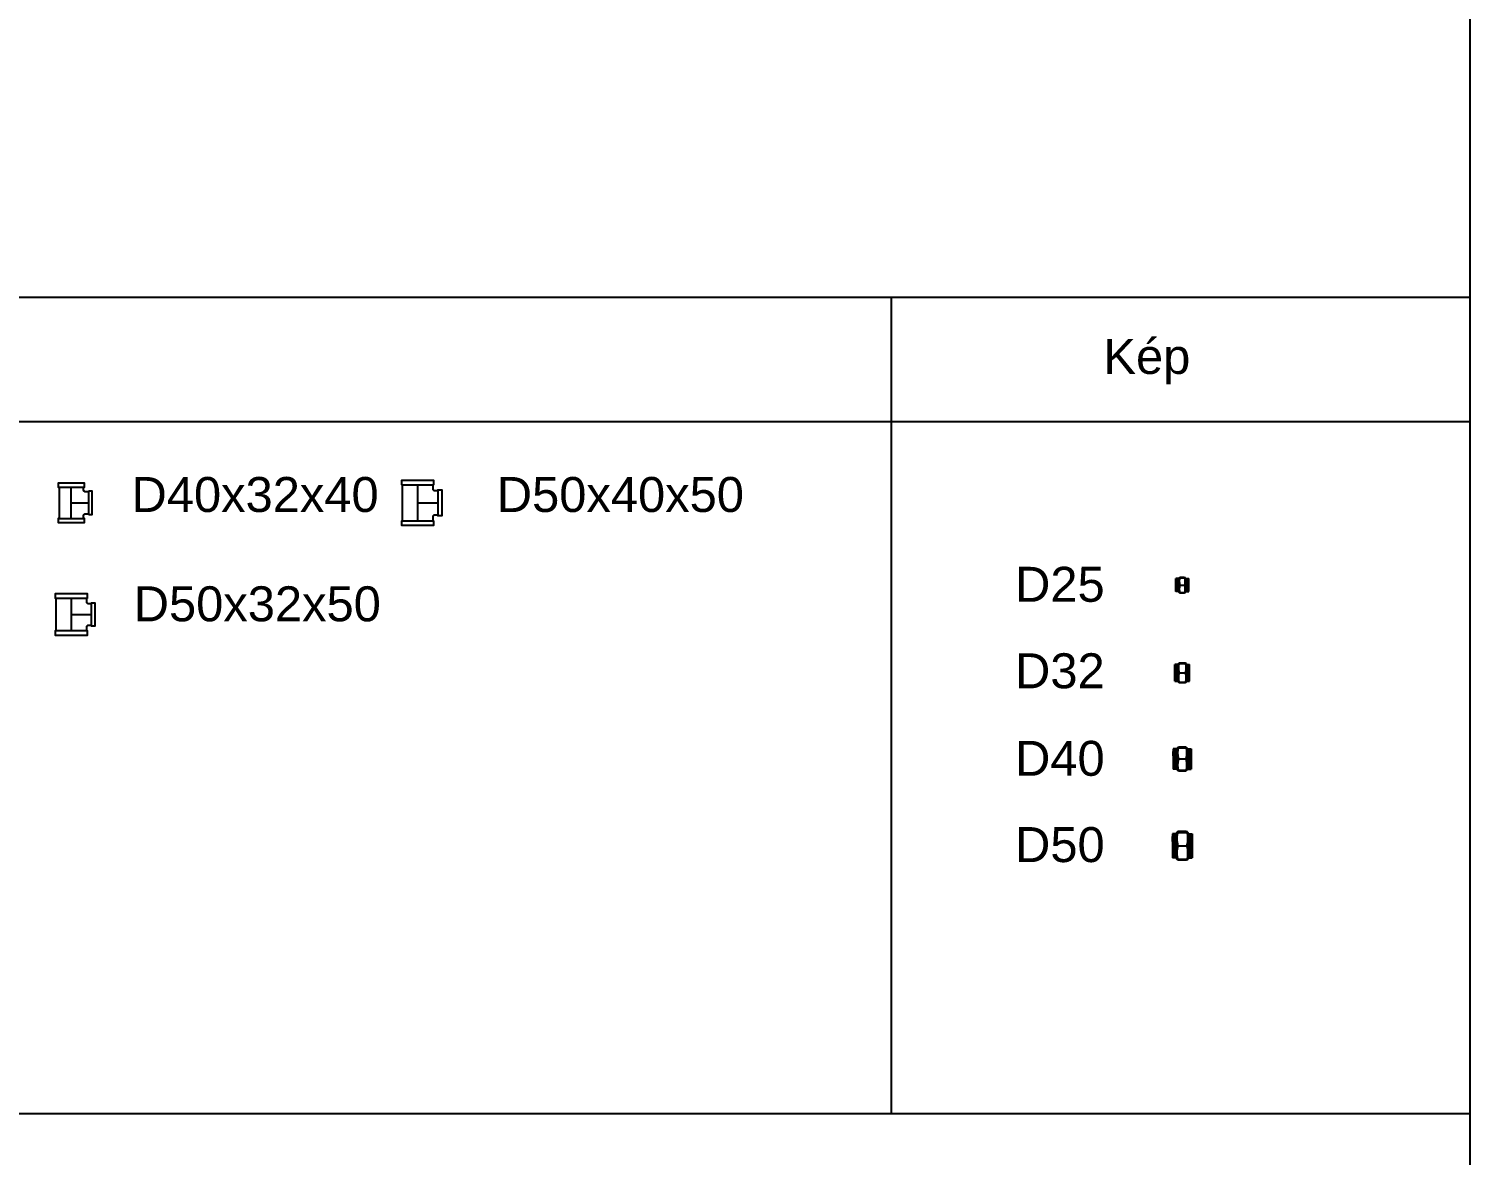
# Model space of a CAD drawing. Header units: millimetres. Extents: x 1218 to 72853, y -34712 to 16286.
# Drawn here: x 41658 to 44955, y 11004 to 13580 of the extents above; entities that cross this region are included whole.
import ezdxf

# ---------------------------------------------------------------- set-up
doc = ezdxf.new("R2010")
doc.units = ezdxf.units.MM
doc.styles.get("Standard").update_dxf_attribs({"font": 'arial.ttf'})

# ---------------------------------------------------------------- blocks, each defined once
blk = doc.blocks.new('TE-DN40x32 PCCC')
for p, q in [((-28, 36), (28, 36)), ((40, -25), (40, 25)), ((-28, -36), (28, -36))]:
    blk.add_line(p, q)
at = {"color": 8}
for p, q in [((0, -36), (0, 36)), ((0, 0), (40, 0))]:
    blk.add_line(p, q, dxfattribs=at)
blk.add_lwpolyline([(38.5, 25), (33, 25), (32.8, 25), (32.7, 25), (32.5, 25), (32.4, 25), (32.2, 25.1), (32.1, 25.1), (31.9, 25.1), (31.8, 25.2), (31.6, 25.2), (31.5, 25.2), (31.3, 25.3), (31.2, 25.4), (31, 25.4), (30.9, 25.5), (30.7, 25.5), (30.6, 25.6), (30.5, 25.7), (30.3, 25.8), (30.2, 25.9), (30.1, 26), (29.9, 26), (29.8, 26.1), (29.7, 26.2), (29.6, 26.4), (29.5, 26.5), (29.4, 26.6), (29.2, 26.7), (29.1, 26.8), (29, 26.9), (29, 27.1), (28.9, 27.2), (28.8, 27.3), (28.7, 27.5), (28.6, 27.6), (28.5, 27.7), (28.5, 27.9), (28.4, 28), (28.4, 28.2), (28.3, 28.3), (28.2, 28.5), (28.2, 28.6), (28.2, 28.8), (28.1, 28.9), (28.1, 29.1), (28.1, 29.2), (28, 29.4), (28, 29.5), (28, 29.7), (28, 30), (28, 34), (28, 34.1), (28, 34.1), (28, 34.2), (28, 34.3), (28, 34.3), (28, 34.4), (28, 34.4), (28.1, 34.5), (28.1, 34.6), (28.1, 34.6), (28.1, 34.7), (28.1, 34.7), (28.2, 34.8), (28.2, 34.9), (28.2, 34.9), (28.2, 35), (28.3, 35), (28.3, 35.1), (28.3, 35.1), (28.4, 35.2), (28.4, 35.2), (28.5, 35.3), (28.5, 35.3), (28.5, 35.4), (28.6, 35.4), (28.6, 35.5), (28.7, 35.5), (28.7, 35.5), (28.8, 35.6), (28.8, 35.6), (28.9, 35.7), (28.9, 35.7), (29, 35.7), (29, 35.8), (29.1, 35.8), (29.1, 35.8), (29.2, 35.8), (29.3, 35.9), (29.3, 35.9), (29.4, 35.9), (29.4, 35.9), (29.5, 35.9), (29.6, 36), (29.6, 36), (29.7, 36), (29.7, 36), (29.8, 36), (29.9, 36), (30, 36), (30, 45), (-30, 45), (-30, 36), (-30, 36), (-29.9, 36), (-29.9, 36), (-29.8, 36), (-29.7, 36), (-29.7, 36), (-29.6, 36), (-29.6, 36), (-29.5, 35.9), (-29.4, 35.9), (-29.4, 35.9), (-29.3, 35.9), (-29.3, 35.9), (-29.2, 35.8), (-29.1, 35.8), (-29.1, 35.8), (-29, 35.8), (-29, 35.7), (-28.9, 35.7), (-28.9, 35.7), (-28.8, 35.6), (-28.8, 35.6), (-28.7, 35.5), (-28.7, 35.5), (-28.6, 35.5), (-28.6, 35.4), (-28.5, 35.4), (-28.5, 35.3), (-28.5, 35.3), (-28.4, 35.2), (-28.4, 35.2), (-28.3, 35.1), (-28.3, 35.1), (-28.3, 35), (-28.2, 35), (-28.2, 34.9), (-28.2, 34.9), (-28.2, 34.8), (-28.1, 34.7), (-28.1, 34.7), (-28.1, 34.6), (-28.1, 34.6), (-28.1, 34.5), (-28, 34.4), (-28, 34.4), (-28, 34.3), (-28, 34.3), (-28, 34.2), (-28, 34.1), (-28, 34), (-28, -34), (-28, -34.1), (-28, -34.1), (-28, -34.2), (-28, -34.3), (-28, -34.3), (-28, -34.4), (-28, -34.4), (-28.1, -34.5), (-28.1, -34.6), (-28.1, -34.6), (-28.1, -34.7), (-28.1, -34.7), (-28.2, -34.8), (-28.2, -34.9), (-28.2, -34.9), (-28.2, -35), (-28.3, -35), (-28.3, -35.1), (-28.3, -35.1), (-28.4, -35.2), (-28.4, -35.2), (-28.5, -35.3), (-28.5, -35.3), (-28.5, -35.4), (-28.6, -35.4), (-28.6, -35.5), (-28.7, -35.5), (-28.7, -35.5), (-28.8, -35.6), (-28.8, -35.6), (-28.9, -35.7), (-28.9, -35.7), (-29, -35.7), (-29, -35.8), (-29.1, -35.8), (-29.1, -35.8), (-29.2, -35.8), (-29.3, -35.9), (-29.3, -35.9), (-29.4, -35.9), (-29.4, -35.9), (-29.5, -35.9), (-29.6, -36), (-29.6, -36), (-29.7, -36), (-29.7, -36), (-29.8, -36), (-29.9, -36), (-30, -36), (-30, -36), (-30, -45), (30, -45), (30, -36), (30, -36), (29.9, -36), (29.9, -36), (29.8, -36), (29.7, -36), (29.7, -36), (29.6, -36), (29.6, -36), (29.5, -35.9), (29.4, -35.9), (29.4, -35.9), (29.3, -35.9), (29.3, -35.9), (29.2, -35.8), (29.1, -35.8), (29.1, -35.8), (29, -35.8), (29, -35.7), (28.9, -35.7), (28.9, -35.7), (28.8, -35.6), (28.8, -35.6), (28.7, -35.5), (28.7, -35.5), (28.6, -35.5), (28.6, -35.4), (28.5, -35.4), (28.5, -35.3), (28.5, -35.3), (28.4, -35.2), (28.4, -35.2), (28.3, -35.1), (28.3, -35.1), (28.3, -35), (28.2, -35), (28.2, -34.9), (28.2, -34.9), (28.2, -34.8), (28.1, -34.7), (28.1, -34.7), (28.1, -34.6), (28.1, -34.6), (28.1, -34.5), (28, -34.4), (28, -34.4), (28, -34.3), (28, -34.3), (28, -34.2), (28, -34.1), (28, -34), (28, -30), (28, -29.8), (28, -29.7), (28, -29.5), (28, -29.4), (28.1, -29.2), (28.1, -29.1), (28.1, -28.9), (28.2, -28.8), (28.2, -28.6), (28.2, -28.5), (28.3, -28.3), (28.4, -28.2), (28.4, -28), (28.5, -27.9), (28.5, -27.7), (28.6, -27.6), (28.7, -27.5), (28.8, -27.3), (28.9, -27.2), (29, -27.1), (29, -26.9), (29.1, -26.8), (29.2, -26.7), (29.4, -26.6), (29.5, -26.5), (29.6, -26.4), (29.7, -26.2), (29.8, -26.1), (29.9, -26), (30.1, -26), (30.2, -25.9), (30.3, -25.8), (30.5, -25.7), (30.6, -25.6), (30.7, -25.5), (30.9, -25.5), (31, -25.4), (31.2, -25.4), (31.3, -25.3), (31.5, -25.2), (31.6, -25.2), (31.8, -25.2), (31.9, -25.1), (32.1, -25.1), (32.2, -25.1), (32.4, -25), (32.5, -25), (32.7, -25), (33, -25), (38.5, -25), (38.5, -25), (38.6, -25), (38.6, -25), (38.7, -25), (38.7, -25), (38.8, -25), (38.8, -25), (38.9, -25), (38.9, -25.1), (39, -25.1), (39, -25.1), (39.1, -25.1), (39.1, -25.1), (39.1, -25.1), (39.2, -25.2), (39.2, -25.2), (39.3, -25.2), (39.3, -25.2), (39.3, -25.3), (39.4, -25.3), (39.4, -25.3), (39.5, -25.3), (39.5, -25.4), (39.5, -25.4), (39.6, -25.4), (39.6, -25.5), (39.6, -25.5), (39.7, -25.5), (39.7, -25.6), (39.7, -25.6), (39.7, -25.7), (39.8, -25.7), (39.8, -25.7), (39.8, -25.8), (39.8, -25.8), (39.9, -25.9), (39.9, -25.9), (39.9, -25.9), (39.9, -26), (39.9, -26), (39.9, -26.1), (40, -26.1), (40, -26.2), (40, -26.2), (40, -26.3), (40, -26.3), (40, -26.4), (40, -26.4), (40, -26.5), (40, -26.5), (48, -26.5), (48, 26.5), (40, 26.5), (40, 26.5), (40, 26.5), (40, 26.4), (40, 26.4), (40, 26.3), (40, 26.3), (40, 26.2), (40, 26.2), (40, 26.1), (39.9, 26.1), (39.9, 26), (39.9, 26), (39.9, 25.9), (39.9, 25.9), (39.9, 25.9), (39.8, 25.8), (39.8, 25.8), (39.8, 25.7), (39.8, 25.7), (39.7, 25.7), (39.7, 25.6), (39.7, 25.6), (39.7, 25.5), (39.6, 25.5), (39.6, 25.5), (39.6, 25.4), (39.5, 25.4), (39.5, 25.4), (39.5, 25.3), (39.4, 25.3), (39.4, 25.3), (39.3, 25.3), (39.3, 25.2), (39.3, 25.2), (39.2, 25.2), (39.2, 25.2), (39.1, 25.1), (39.1, 25.1), (39.1, 25.1), (39, 25.1), (39, 25.1), (38.9, 25.1), (38.9, 25), (38.8, 25), (38.8, 25), (38.7, 25), (38.7, 25), (38.6, 25), (38.6, 25)], close=True)
at = {"flags": 1}
for p in [(0, 45), (48, 0), (0, -45)]:
    blk.add_attdef('AMC', p, '', height=0.5, dxfattribs=at)
blk = doc.blocks.new('TE-DN50x32 PCCC')
for p, q in [((-34.5, 37), (34.5, 37)), ((46, -25), (46, 25)), ((-34.5, -37), (34.5, -37))]:
    blk.add_line(p, q)
at = {"color": 8}
for p, q in [((0, 37), (0, -37)), ((0, 0), (46, 0))]:
    blk.add_line(p, q, dxfattribs=at)
blk.add_lwpolyline([(-36.5, -37), (-36.4, -37), (-36.3, -37), (-36.2, -37), (-36.2, -37), (-36.1, -37), (-36.1, -37), (-36, -36.9), (-35.9, -36.9), (-35.9, -36.9), (-35.8, -36.9), (-35.8, -36.9), (-35.7, -36.8), (-35.6, -36.8), (-35.6, -36.8), (-35.5, -36.8), (-35.5, -36.7), (-35.4, -36.7), (-35.4, -36.7), (-35.3, -36.6), (-35.3, -36.6), (-35.2, -36.5), (-35.2, -36.5), (-35.1, -36.5), (-35.1, -36.4), (-35, -36.4), (-35, -36.3), (-35, -36.3), (-34.9, -36.2), (-34.9, -36.2), (-34.8, -36.1), (-34.8, -36.1), (-34.8, -36), (-34.7, -36), (-34.7, -35.9), (-34.7, -35.9), (-34.7, -35.8), (-34.6, -35.7), (-34.6, -35.7), (-34.6, -35.6), (-34.6, -35.6), (-34.6, -35.5), (-34.5, -35.4), (-34.5, -35.4), (-34.5, -35.3), (-34.5, -35.3), (-34.5, -35.2), (-34.5, -35.1), (-34.5, -35.1), (-34.5, -35), (-34.5, 35), (-34.5, 35.1), (-34.5, 35.2), (-34.5, 35.3), (-34.5, 35.3), (-34.5, 35.4), (-34.5, 35.4), (-34.6, 35.5), (-34.6, 35.6), (-34.6, 35.6), (-34.6, 35.7), (-34.6, 35.7), (-34.7, 35.8), (-34.7, 35.9), (-34.7, 35.9), (-34.7, 36), (-34.8, 36), (-34.8, 36.1), (-34.8, 36.1), (-34.9, 36.2), (-34.9, 36.2), (-35, 36.3), (-35, 36.3), (-35, 36.4), (-35.1, 36.4), (-35.1, 36.5), (-35.2, 36.5), (-35.2, 36.5), (-35.3, 36.6), (-35.3, 36.6), (-35.4, 36.7), (-35.4, 36.7), (-35.5, 36.7), (-35.5, 36.8), (-35.6, 36.8), (-35.6, 36.8), (-35.7, 36.8), (-35.8, 36.9), (-35.8, 36.9), (-35.9, 36.9), (-35.9, 36.9), (-36, 36.9), (-36.1, 37), (-36.1, 37), (-36.2, 37), (-36.2, 37), (-36.3, 37), (-36.4, 37), (-36.4, 37), (-36.5, 37), (-36.5, 37), (-36.5, 48), (36.5, 48), (36.5, 37), (36.5, 37), (36.4, 37), (36.3, 37), (36.2, 37), (36.2, 37), (36.1, 37), (36.1, 37), (36, 36.9), (35.9, 36.9), (35.9, 36.9), (35.8, 36.9), (35.8, 36.9), (35.7, 36.8), (35.6, 36.8), (35.6, 36.8), (35.5, 36.8), (35.5, 36.7), (35.4, 36.7), (35.4, 36.7), (35.3, 36.6), (35.3, 36.6), (35.2, 36.5), (35.2, 36.5), (35.1, 36.5), (35.1, 36.4), (35, 36.4), (35, 36.3), (35, 36.3), (34.9, 36.2), (34.9, 36.2), (34.8, 36.1), (34.8, 36.1), (34.8, 36), (34.7, 36), (34.7, 35.9), (34.7, 35.9), (34.7, 35.8), (34.6, 35.7), (34.6, 35.7), (34.6, 35.6), (34.6, 35.6), (34.6, 35.5), (34.5, 35.4), (34.5, 35.4), (34.5, 35.3), (34.5, 35.3), (34.5, 35.2), (34.5, 35.1), (34.5, 35.1), (34.5, 35), (34.5, 30), (34.5, 29.7), (34.5, 29.5), (34.5, 29.4), (34.6, 29.2), (34.6, 29.1), (34.6, 28.9), (34.7, 28.8), (34.7, 28.6), (34.7, 28.5), (34.8, 28.3), (34.9, 28.2), (34.9, 28), (35, 27.9), (35, 27.7), (35.1, 27.6), (35.2, 27.5), (35.3, 27.3), (35.4, 27.2), (35.5, 27.1), (35.5, 26.9), (35.6, 26.8), (35.7, 26.7), (35.9, 26.6), (36, 26.5), (36.1, 26.4), (36.2, 26.2), (36.3, 26.1), (36.4, 26), (36.6, 26), (36.7, 25.9), (36.8, 25.8), (37, 25.7), (37.1, 25.6), (37.2, 25.5), (37.4, 25.5), (37.5, 25.4), (37.7, 25.4), (37.8, 25.3), (38, 25.2), (38.1, 25.2), (38.3, 25.2), (38.4, 25.1), (38.6, 25.1), (38.7, 25.1), (38.9, 25), (39, 25), (39.2, 25), (39.3, 25), (39.5, 25), (44.5, 25), (44.6, 25), (44.6, 25), (44.7, 25), (44.7, 25), (44.8, 25), (44.8, 25), (44.9, 25), (44.9, 25.1), (45, 25.1), (45, 25.1), (45.1, 25.1), (45.1, 25.1), (45.1, 25.1), (45.2, 25.2), (45.2, 25.2), (45.3, 25.2), (45.3, 25.2), (45.3, 25.3), (45.4, 25.3), (45.4, 25.3), (45.5, 25.3), (45.5, 25.4), (45.5, 25.4), (45.6, 25.4), (45.6, 25.5), (45.6, 25.5), (45.7, 25.5), (45.7, 25.6), (45.7, 25.6), (45.7, 25.7), (45.8, 25.7), (45.8, 25.7), (45.8, 25.8), (45.8, 25.8), (45.9, 25.9), (45.9, 25.9), (45.9, 25.9), (45.9, 26), (45.9, 26), (45.9, 26.1), (46, 26.1), (46, 26.2), (46, 26.2), (46, 26.3), (46, 26.3), (46, 26.4), (46, 26.4), (46, 26.5), (46, 26.5), (46, 26.5), (54, 26.5), (54, -26.5), (46, -26.5), (46, -26.5), (46, -26.4), (46, -26.4), (46, -26.3), (46, -26.3), (46, -26.2), (46, -26.2), (46, -26.1), (45.9, -26.1), (45.9, -26), (45.9, -26), (45.9, -25.9), (45.9, -25.9), (45.9, -25.9), (45.8, -25.8), (45.8, -25.8), (45.8, -25.7), (45.8, -25.7), (45.7, -25.7), (45.7, -25.6), (45.7, -25.6), (45.7, -25.5), (45.6, -25.5), (45.6, -25.5), (45.6, -25.4), (45.5, -25.4), (45.5, -25.4), (45.5, -25.3), (45.4, -25.3), (45.4, -25.3), (45.3, -25.3), (45.3, -25.2), (45.3, -25.2), (45.2, -25.2), (45.2, -25.2), (45.1, -25.1), (45.1, -25.1), (45.1, -25.1), (45, -25.1), (45, -25.1), (44.9, -25.1), (44.9, -25), (44.8, -25), (44.8, -25), (44.7, -25), (44.7, -25), (44.6, -25), (44.6, -25), (44.5, -25), (44.5, -25), (39.5, -25), (39.2, -25), (39, -25), (38.9, -25), (38.7, -25.1), (38.6, -25.1), (38.4, -25.1), (38.3, -25.2), (38.1, -25.2), (38, -25.2), (37.8, -25.3), (37.7, -25.4), (37.5, -25.4), (37.4, -25.5), (37.2, -25.5), (37.1, -25.6), (37, -25.7), (36.8, -25.8), (36.7, -25.9), (36.6, -26), (36.4, -26), (36.3, -26.1), (36.2, -26.2), (36.1, -26.4), (36, -26.5), (35.9, -26.6), (35.7, -26.7), (35.6, -26.8), (35.5, -26.9), (35.5, -27.1), (35.4, -27.2), (35.3, -27.3), (35.2, -27.5), (35.1, -27.6), (35, -27.7), (35, -27.9), (34.9, -28), (34.9, -28.2), (34.8, -28.3), (34.7, -28.5), (34.7, -28.6), (34.7, -28.8), (34.6, -28.9), (34.6, -29.1), (34.6, -29.2), (34.5, -29.4), (34.5, -29.5), (34.5, -29.7), (34.5, -29.8), (34.5, -30), (34.5, -35), (34.5, -35.1), (34.5, -35.2), (34.5, -35.3), (34.5, -35.3), (34.5, -35.4), (34.5, -35.4), (34.6, -35.5), (34.6, -35.6), (34.6, -35.6), (34.6, -35.7), (34.6, -35.7), (34.7, -35.8), (34.7, -35.9), (34.7, -35.9), (34.7, -36), (34.8, -36), (34.8, -36.1), (34.8, -36.1), (34.9, -36.2), (34.9, -36.2), (35, -36.3), (35, -36.3), (35, -36.4), (35.1, -36.4), (35.1, -36.5), (35.2, -36.5), (35.2, -36.5), (35.3, -36.6), (35.3, -36.6), (35.4, -36.7), (35.4, -36.7), (35.5, -36.7), (35.5, -36.8), (35.6, -36.8), (35.6, -36.8), (35.7, -36.8), (35.8, -36.9), (35.8, -36.9), (35.9, -36.9), (35.9, -36.9), (36, -36.9), (36.1, -37), (36.1, -37), (36.2, -37), (36.2, -37), (36.3, -37), (36.4, -37), (36.4, -37), (36.5, -37), (36.5, -48), (-36.5, -48), (-36.5, -37)], close=True)
at = {"flags": 1}
for p in [(0, 48), (54, 0), (0, -48)]:
    blk.add_attdef('AMC', p, '', height=0.5, dxfattribs=at)
blk = doc.blocks.new('TE-DN50x40 PCCC')
for p, q in [((-34.5, 41), (34.5, 41)), ((46, 28), (46, -28)), ((-34.5, -41), (34.5, -41))]:
    blk.add_line(p, q)
at = {"color": 8}
for p, q in [((0, 41), (0, -41)), ((0, 0), (46, 0))]:
    blk.add_line(p, q, dxfattribs=at)
blk.add_lwpolyline([(-36.5, -41), (-36.4, -41), (-36.3, -41), (-36.2, -41), (-36.2, -41), (-36.1, -41), (-36.1, -41), (-36, -40.9), (-35.9, -40.9), (-35.9, -40.9), (-35.8, -40.9), (-35.8, -40.9), (-35.7, -40.8), (-35.6, -40.8), (-35.6, -40.8), (-35.5, -40.8), (-35.5, -40.7), (-35.4, -40.7), (-35.4, -40.7), (-35.3, -40.6), (-35.3, -40.6), (-35.2, -40.5), (-35.2, -40.5), (-35.1, -40.5), (-35.1, -40.4), (-35, -40.4), (-35, -40.3), (-35, -40.3), (-34.9, -40.2), (-34.9, -40.2), (-34.8, -40.1), (-34.8, -40.1), (-34.8, -40), (-34.7, -40), (-34.7, -39.9), (-34.7, -39.9), (-34.7, -39.8), (-34.6, -39.7), (-34.6, -39.7), (-34.6, -39.6), (-34.6, -39.6), (-34.6, -39.5), (-34.5, -39.4), (-34.5, -39.4), (-34.5, -39.3), (-34.5, -39.3), (-34.5, -39.2), (-34.5, -39.1), (-34.5, -39.1), (-34.5, -39), (-34.5, 39), (-34.5, 39.1), (-34.5, 39.2), (-34.5, 39.3), (-34.5, 39.3), (-34.5, 39.4), (-34.5, 39.4), (-34.6, 39.5), (-34.6, 39.6), (-34.6, 39.6), (-34.6, 39.7), (-34.6, 39.7), (-34.7, 39.8), (-34.7, 39.9), (-34.7, 39.9), (-34.7, 40), (-34.8, 40), (-34.8, 40.1), (-34.8, 40.1), (-34.9, 40.2), (-34.9, 40.2), (-35, 40.3), (-35, 40.3), (-35, 40.4), (-35.1, 40.4), (-35.1, 40.5), (-35.2, 40.5), (-35.2, 40.5), (-35.3, 40.6), (-35.3, 40.6), (-35.4, 40.7), (-35.4, 40.7), (-35.5, 40.7), (-35.5, 40.8), (-35.6, 40.8), (-35.6, 40.8), (-35.7, 40.8), (-35.8, 40.9), (-35.8, 40.9), (-35.9, 40.9), (-35.9, 40.9), (-36, 40.9), (-36.1, 41), (-36.1, 41), (-36.2, 41), (-36.2, 41), (-36.3, 41), (-36.4, 41), (-36.4, 41), (-36.5, 41), (-36.5, 41), (-36.5, 52), (36.5, 52), (36.5, 41), (36.5, 41), (36.4, 41), (36.3, 41), (36.2, 41), (36.2, 41), (36.1, 41), (36.1, 41), (36, 40.9), (35.9, 40.9), (35.9, 40.9), (35.8, 40.9), (35.8, 40.9), (35.7, 40.8), (35.6, 40.8), (35.6, 40.8), (35.5, 40.8), (35.5, 40.7), (35.4, 40.7), (35.4, 40.7), (35.3, 40.6), (35.3, 40.6), (35.2, 40.5), (35.2, 40.5), (35.1, 40.5), (35.1, 40.4), (35, 40.4), (35, 40.3), (35, 40.3), (34.9, 40.2), (34.9, 40.2), (34.8, 40.1), (34.8, 40.1), (34.8, 40), (34.7, 40), (34.7, 39.9), (34.7, 39.9), (34.7, 39.8), (34.6, 39.7), (34.6, 39.7), (34.6, 39.6), (34.6, 39.6), (34.6, 39.5), (34.5, 39.4), (34.5, 39.4), (34.5, 39.3), (34.5, 39.3), (34.5, 39.2), (34.5, 39.1), (34.5, 39.1), (34.5, 39), (34.5, 33), (34.5, 32.7), (34.5, 32.5), (34.5, 32.4), (34.6, 32.2), (34.6, 32.1), (34.6, 31.9), (34.7, 31.8), (34.7, 31.6), (34.7, 31.5), (34.8, 31.3), (34.9, 31.2), (34.9, 31), (35, 30.9), (35, 30.7), (35.1, 30.6), (35.2, 30.5), (35.3, 30.3), (35.4, 30.2), (35.5, 30.1), (35.5, 29.9), (35.6, 29.8), (35.7, 29.7), (35.9, 29.6), (36, 29.5), (36.1, 29.4), (36.2, 29.2), (36.3, 29.1), (36.4, 29), (36.6, 29), (36.7, 28.9), (36.8, 28.8), (37, 28.7), (37.1, 28.6), (37.2, 28.5), (37.4, 28.5), (37.5, 28.4), (37.7, 28.4), (37.8, 28.3), (38, 28.2), (38.1, 28.2), (38.3, 28.2), (38.4, 28.1), (38.6, 28.1), (38.7, 28.1), (38.9, 28), (39, 28), (39.2, 28), (39.3, 28), (39.5, 28), (44, 28), (44.1, 28), (44.2, 28), (44.3, 28), (44.3, 28), (44.4, 28), (44.4, 28), (44.5, 28.1), (44.6, 28.1), (44.6, 28.1), (44.7, 28.1), (44.7, 28.1), (44.8, 28.2), (44.9, 28.2), (44.9, 28.2), (45, 28.2), (45, 28.3), (45.1, 28.3), (45.1, 28.3), (45.2, 28.4), (45.2, 28.4), (45.3, 28.5), (45.3, 28.5), (45.4, 28.5), (45.4, 28.6), (45.5, 28.6), (45.5, 28.7), (45.5, 28.7), (45.6, 28.8), (45.6, 28.8), (45.7, 28.9), (45.7, 28.9), (45.7, 29), (45.8, 29), (45.8, 29.1), (45.8, 29.1), (45.8, 29.2), (45.9, 29.3), (45.9, 29.3), (45.9, 29.4), (45.9, 29.4), (45.9, 29.5), (46, 29.6), (46, 29.6), (46, 29.7), (46, 29.7), (46, 29.8), (46, 29.9), (46, 29.9), (46, 30), (55, 30), (55, -30), (46, -30), (46, -29.9), (46, -29.8), (46, -29.7), (46, -29.7), (46, -29.6), (46, -29.6), (45.9, -29.5), (45.9, -29.4), (45.9, -29.4), (45.9, -29.3), (45.9, -29.3), (45.8, -29.2), (45.8, -29.1), (45.8, -29.1), (45.8, -29), (45.7, -29), (45.7, -28.9), (45.7, -28.9), (45.6, -28.8), (45.6, -28.8), (45.5, -28.7), (45.5, -28.7), (45.5, -28.6), (45.4, -28.6), (45.4, -28.5), (45.3, -28.5), (45.3, -28.5), (45.2, -28.4), (45.2, -28.4), (45.1, -28.3), (45.1, -28.3), (45, -28.3), (45, -28.2), (44.9, -28.2), (44.9, -28.2), (44.8, -28.2), (44.7, -28.1), (44.7, -28.1), (44.6, -28.1), (44.6, -28.1), (44.5, -28.1), (44.4, -28), (44.4, -28), (44.3, -28), (44.3, -28), (44.2, -28), (44.1, -28), (44.1, -28), (44, -28), (39.5, -28), (39.2, -28), (39, -28), (38.9, -28), (38.7, -28.1), (38.6, -28.1), (38.4, -28.1), (38.3, -28.2), (38.1, -28.2), (38, -28.2), (37.8, -28.3), (37.7, -28.4), (37.5, -28.4), (37.4, -28.5), (37.2, -28.5), (37.1, -28.6), (37, -28.7), (36.8, -28.8), (36.7, -28.9), (36.6, -29), (36.4, -29), (36.3, -29.1), (36.2, -29.2), (36.1, -29.4), (36, -29.5), (35.9, -29.6), (35.7, -29.7), (35.6, -29.8), (35.5, -29.9), (35.5, -30.1), (35.4, -30.2), (35.3, -30.3), (35.2, -30.5), (35.1, -30.6), (35, -30.7), (35, -30.9), (34.9, -31), (34.9, -31.2), (34.8, -31.3), (34.7, -31.5), (34.7, -31.6), (34.7, -31.8), (34.6, -31.9), (34.6, -32.1), (34.6, -32.2), (34.5, -32.4), (34.5, -32.5), (34.5, -32.7), (34.5, -32.8), (34.5, -33), (34.5, -39), (34.5, -39.1), (34.5, -39.2), (34.5, -39.3), (34.5, -39.3), (34.5, -39.4), (34.5, -39.4), (34.6, -39.5), (34.6, -39.6), (34.6, -39.6), (34.6, -39.7), (34.6, -39.7), (34.7, -39.8), (34.7, -39.9), (34.7, -39.9), (34.7, -40), (34.8, -40), (34.8, -40.1), (34.8, -40.1), (34.9, -40.2), (34.9, -40.2), (35, -40.3), (35, -40.3), (35, -40.4), (35.1, -40.4), (35.1, -40.5), (35.2, -40.5), (35.2, -40.5), (35.3, -40.6), (35.3, -40.6), (35.4, -40.7), (35.4, -40.7), (35.5, -40.7), (35.5, -40.8), (35.6, -40.8), (35.6, -40.8), (35.7, -40.8), (35.8, -40.9), (35.8, -40.9), (35.9, -40.9), (35.9, -40.9), (36, -40.9), (36.1, -41), (36.1, -41), (36.2, -41), (36.2, -41), (36.3, -41), (36.4, -41), (36.4, -41), (36.5, -41), (36.5, -52), (-36.5, -52), (-36.5, -41)], close=True)
at = {"flags": 1}
for p in [(0, 52), (55, 0), (0, -52)]:
    blk.add_attdef('AMC', p, '', height=0.5, dxfattribs=at)
blk = doc.blocks.new('KEP REN-D50 PCCC')
at = {"extrusion": (-6.25499e-05, 0, 1)}
for p, q in [((-12.5, 30.4, 0), (-10, 33, 0)), ((-10, 33, 0), (10, 33, 0)), ((10, 33, 0), (12.5, 30.4, 0)), ((-12.5, 27.3, 0), (-22.5, 27.3, 0)), ((-12.5, -30.4, 0), (-12.5, 30.4, 0)), ((-12.5, -25.7, 0), (-12.5, 25.7, 0)), ((12.5, 30.4, 0), (12.5, -30.4, 0)), ((-12.5, -27.3, 0), (-22.5, -27.3, 0)), ((-10, -33, 0), (-12.5, -30.4, 0)), ((12.5, -30.4, 0), (10, -33, 0)), ((10, -33, 0), (-10, -33, 0))]:
    blk.add_line(p, q, dxfattribs=at)
at = {"ltscale": 1e-13}
for p, q in [((-22.5, 27.3, 0), (-22.5, -27.3, 0)), ((-21, -27.3, 0), (-22.5, 20.9, 0)), ((-19.2, -27.3, 0), (-20.9, 27.3, 0)), ((-17.4, -27.3, 0), (-19.1, 27.3, 0)), ((-15.6, -27.3, 0), (-17.3, 27.3, 0)), ((-13.8, -27.3, 0), (-15.5, 27.3, 0)), ((-12.5, -9.9, 0), (-13.7, 27.3, 0)), ((12.5, -9.9, 0), (13.7, 27.3, 0)), ((13.8, -27.3, 0), (15.5, 27.3, 0)), ((15.6, -27.3, 0), (17.3, 27.3, 0)), ((17.4, -27.3, 0), (19.1, 27.3, 0)), ((19.2, -27.3, 0), (20.9, 27.3, 0)), ((21, -27.3, 0), (22.5, 20.9, 0)), ((22.5, 27.3, 0), (22.5, -27.3, 0))]:
    blk.add_line(p, q, dxfattribs=at)
for p, q in [((-12.5, 30.4, 0), (12.5, 30.4, 0)), ((-12.5, 0, 0), (12.5, 0, 0)), ((-12.5, -30.4, 0), (12.5, -30.4, 0))]:
    blk.add_line(p, q)
at = {"extrusion": (6.25499e-05, 0, 1)}
for p, q in [((12.5, 27.3, 0), (22.5, 27.3, 0)), ((12.5, -25.7, 0), (12.5, 25.7, 0)), ((12.5, -27.3, 0), (22.5, -27.3, 0))]:
    blk.add_line(p, q, dxfattribs=at)
at = {"extrusion": (-6.25499e-05, 0, 1), "elevation": 0}
blk.add_lwpolyline([(-10, 33, 0.156163), (-10, 0, 0.156163), (-10, -33)], format="xyb", dxfattribs=at)
at = {"extrusion": (6.25499e-05, 0, 1), "elevation": 0}
blk.add_lwpolyline([(10, 33, -0.156163), (10, 0, -0.156163), (10, -33)], format="xyb", dxfattribs=at)
blk = doc.blocks.new('KEP REN-D40 PCCC')
at = {"extrusion": (-6.25499e-05, 0, 1)}
for p, q in [((-10.6, 23.2, 0), (-20.6, 23.2, 0)), ((-10.6, 25.8, 0), (-8.4, 28, 0)), ((-10.6, -25.8, 0), (-10.6, 25.8, 0)), ((-10.6, -21.8, 0), (-10.6, 21.8, 0)), ((-8.4, 28, 0), (8.4, 28, 0)), ((8.4, 28, 0), (10.6, 25.8, 0)), ((10.6, 25.8, 0), (10.6, -25.8, 0)), ((-10.6, -23.2, 0), (-20.6, -23.2, 0)), ((-8.4, -28, 0), (-10.6, -25.8, 0)), ((8.4, -28, 0), (-8.4, -28, 0)), ((10.6, -25.8, 0), (8.4, -28, 0))]:
    blk.add_line(p, q, dxfattribs=at)
at = {"ltscale": 1e-13}
for p, q in [((-20.6, 23.2, 0), (-20.6, -23.2, 0)), ((-19.3, -23.2, 0), (-20.6, 17.3, 0)), ((-17.8, -23.2, 0), (-19.3, 23.2, 0)), ((-16.3, -23.2, 0), (-17.8, 23.2, 0)), ((-14.7, -23.2, 0), (-16.2, 23.2, 0)), ((-13.2, -23.2, 0), (-14.7, 23.2, 0)), ((-11.7, -23.2, 0), (-13.2, 23.2, 0)), ((-10.6, -8.4, 0), (-11.7, 23.2, 0)), ((10.6, -8.4, 0), (11.7, 23.2, 0)), ((11.7, -23.2, 0), (13.2, 23.2, 0)), ((13.2, -23.2, 0), (14.7, 23.2, 0)), ((14.7, -23.2, 0), (16.2, 23.2, 0)), ((16.3, -23.2, 0), (17.8, 23.2, 0)), ((17.8, -23.2, 0), (19.3, 23.2, 0)), ((19.3, -23.2, 0), (20.6, 17.3, 0)), ((20.6, 23.2, 0), (20.6, -23.2, 0))]:
    blk.add_line(p, q, dxfattribs=at)
for p, q in [((-10.6, 25.8, 0), (10.6, 25.8, 0)), ((-10.6, 0, 0), (10.6, 0, 0)), ((-10.6, -25.8, 0), (10.6, -25.8, 0))]:
    blk.add_line(p, q)
at = {"extrusion": (6.25499e-05, 0, 1)}
for p, q in [((10.6, 23.2, 0), (20.6, 23.2, 0)), ((10.6, -21.8, 0), (10.6, 21.8, 0)), ((10.6, -23.2, 0), (20.6, -23.2, 0))]:
    blk.add_line(p, q, dxfattribs=at)
at = {"extrusion": (-6.25499e-05, 0, 1), "elevation": 0}
blk.add_lwpolyline([(-8.4, 28, 0.156163), (-8.4, 0, 0.156163), (-8.4, -28)], format="xyb", dxfattribs=at)
at = {"extrusion": (6.25499e-05, 0, 1), "elevation": 0}
blk.add_lwpolyline([(8.4, 28, -0.156163), (8.4, 0, -0.156163), (8.4, -28)], format="xyb", dxfattribs=at)
blk = doc.blocks.new('KEP REN-D32 PCCC')
at = {"extrusion": (-6.25499e-05, 0, 1)}
for p, q in [((-8.7, 19, 0), (-16.7, 19, 0)), ((-8.7, 21.2, 0), (-6.9, 23, 0)), ((-8.7, -21.2, 0), (-8.7, 21.2, 0)), ((-8.7, -17.9, 0), (-8.7, 17.9, 0)), ((-6.9, 23, 0), (6.9, 23, 0)), ((6.9, 23, 0), (8.7, 21.2, 0)), ((8.7, 21.2, 0), (8.7, -21.2, 0)), ((-6.9, -23, 0), (-8.7, -21.2, 0)), ((6.9, -23, 0), (-6.9, -23, 0)), ((8.7, -21.2, 0), (6.9, -23, 0))]:
    blk.add_line(p, q, dxfattribs=at)
for p, q in [((-16.7, -19, 0), (-16.7, 19, 0)), ((-8.7, 21.2, 0), (8.7, 21.2, 0)), ((-8.7, 0, 0), (8.7, 0, 0)), ((16.7, -19, 0), (16.7, 19, 0)), ((-16.7, -19, 0), (-8.7, -19, 0)), ((-8.7, -21.2, 0), (8.7, -21.2, 0))]:
    blk.add_line(p, q)
at = {"ltscale": 1e-13}
for p, q in [((-15.9, -19, 0), (-16.7, 7.6, 0)), ((-14.6, -19, 0), (-15.8, 19, 0)), ((-13.4, -19, 0), (-14.6, 19, 0)), ((-12.1, -19, 0), (-13.3, 19, 0)), ((-10.8, -19, 0), (-12.1, 19, 0)), ((-9.6, -19, 0), (-10.8, 19, 0)), ((-8.7, -6.9, 0), (-9.6, 19, 0)), ((8.7, -6.9, 0), (9.6, 19, 0)), ((9.6, -19, 0), (10.8, 19, 0)), ((10.8, -19, 0), (12.1, 19, 0)), ((12.1, -19, 0), (13.3, 19, 0)), ((13.4, -19, 0), (14.6, 19, 0)), ((14.6, -19, 0), (15.8, 19, 0)), ((15.9, -19, 0), (16.7, 7.6, 0))]:
    blk.add_line(p, q, dxfattribs=at)
at = {"extrusion": (6.25499e-05, 0, 1)}
for p, q in [((8.7, 19, 0), (16.7, 19, 0)), ((8.7, -17.9, 0), (8.7, 17.9, 0)), ((8.7, -19, 0), (16.7, -19, 0))]:
    blk.add_line(p, q, dxfattribs=at)
at = {"extrusion": (-6.25499e-05, 0, 1), "elevation": 0}
blk.add_lwpolyline([(-6.9, 23, 0.156163), (-6.9, 0, 0.156163), (-6.9, -23)], format="xyb", dxfattribs=at)
at = {"extrusion": (6.25499e-05, 0, 1), "elevation": 0}
blk.add_lwpolyline([(6.9, 23, -0.156163), (6.9, 0, -0.156163), (6.9, -23)], format="xyb", dxfattribs=at)
blk = doc.blocks.new('KEP REN-D25 PCCC')
at = {"extrusion": (-6.25499e-05, 0, 1)}
for p, q in [((-6.8, 14.9, 0), (-14.7, 14.9, 0)), ((-6.8, 16.6, 0), (-5.4, 18, 0)), ((-6.8, -16.6, 0), (-6.8, 16.6, 0)), ((-6.8, -14, 0), (-6.8, 14, 0)), ((-5.4, 18, 0), (5.4, 18, 0)), ((5.4, 18, 0), (6.8, 16.6, 0)), ((6.8, 16.6, 0), (6.8, -16.6, 0)), ((-6.8, -14.9, 0), (-14.7, -14.9, 0)), ((-5.4, -18, 0), (-6.8, -16.6, 0)), ((5.4, -18, 0), (-5.4, -18, 0)), ((6.8, -16.6, 0), (5.4, -18, 0))]:
    blk.add_line(p, q, dxfattribs=at)
for p, q in [((-14.7, -14.9, 0), (-14.7, 14.9, 0)), ((-6.8, 16.6, 0), (6.8, 16.6, 0)), ((-6.8, 0, 0), (6.8, 0, 0)), ((14.7, -14.9, 0), (14.7, 14.9, 0)), ((-6.8, -16.6, 0), (6.8, -16.6, 0))]:
    blk.add_line(p, q)
at = {"ltscale": 1e-13}
for p, q in [((-13.4, -15, 0), (-14.4, 14.9, 0)), ((-12.4, -14.9, 0), (-13.4, 14.9, 0)), ((-11.4, -14.9, 0), (-12.4, 14.9, 0)), ((-10.5, -14.9, 0), (-11.4, 14.9, 0)), ((-9.5, -14.9, 0), (-10.4, 14.9, 0)), ((-8.5, -14.9, 0), (-9.5, 14.9, 0)), ((-7.5, -14.9, 0), (-8.5, 14.9, 0)), ((-6.8, -5.4, 0), (-7.5, 14.9, 0)), ((6.8, -5.4, 0), (7.5, 14.9, 0)), ((7.5, -14.9, 0), (8.5, 14.9, 0)), ((8.5, -14.9, 0), (9.5, 14.9, 0)), ((9.5, -14.9, 0), (10.4, 14.9, 0)), ((10.5, -14.9, 0), (11.4, 14.9, 0)), ((11.4, -14.9, 0), (12.4, 14.9, 0)), ((12.4, -14.9, 0), (13.4, 14.9, 0)), ((13.4, -15, 0), (14.4, 14.9, 0)), ((14.4, -14.9, 0), (14.7, -6.3, 0))]:
    blk.add_line(p, q, dxfattribs=at)
at = {"extrusion": (6.25499e-05, 0, 1)}
for p, q in [((6.8, 14.9, 0), (14.7, 14.9, 0)), ((6.8, -14, 0), (6.8, 14, 0)), ((6.8, -14.9, 0), (14.7, -14.9, 0))]:
    blk.add_line(p, q, dxfattribs=at)
at = {"extrusion": (-6.25499e-05, 0, 1), "elevation": 0}
blk.add_lwpolyline([(-5.4, 18, 0.156163), (-5.4, 0, 0.156163), (-5.4, -18)], format="xyb", dxfattribs=at)
at = {"extrusion": (6.25499e-05, 0, 1), "elevation": 0}
blk.add_lwpolyline([(5.4, 18, -0.156163), (5.4, 0, -0.156163), (5.4, -18)], format="xyb", dxfattribs=at)

msp = doc.modelspace()

# ---------------------------------------------------------------- linework, layer by layer
for p, q in [((44955.1, 9231.3), (44955.1, 14914.2)), ((38761.2, 12966), (44955.1, 12966)), ((43631.7, 11098.7), (43631.7, 12966)), ((38761.2, 12681.2), (44955.1, 12681.2)), ((38761.2, 11098.7), (44955.1, 11098.7))]:
    msp.add_line(p, q)

# ---------------------------------------------------------------- block references
for name, p in [('TE-DN40x32 PCCC', (41755.5, 12495.6)), ('TE-DN50x40 PCCC', (42547.7, 12495.6)), ('KEP REN-D25 PCCC', (44296.5, 12307.3, 0)), ('TE-DN50x32 PCCC', (41755.5, 12240.2)), ('KEP REN-D32 PCCC', (44296.5, 12106.6, 0)), ('KEP REN-D40 PCCC', (44296.5, 11909.7)), ('KEP REN-D50 PCCC', (44296.5, 11711.3, 0))]:
    msp.add_blockref(name, p)

# ---------------------------------------------------------------- texts
at = {"color": 1, "ltscale": 500}
msp.add_text('Kép', height=80, rotation=360, dxfattribs=at).set_placement((44116.2, 12790.4))
at = {"color": 2, "ltscale": 500}
for s, p in [('D40x32x40', (41893.2, 12474.6)), ('D50x40x50', (42728.7, 12474.6)), ('D25', (43914.1, 12269.2)), ('D50x32x50', (41898.2, 12224.6)), ('D32', (43914.1, 12071.4)), ('D40', (43914.1, 11871.2)), ('D50', (43914.1, 11673.9))]:
    msp.add_text(s, height=80, rotation=360, dxfattribs=at).set_placement(p)

doc.saveas('drawing.dxf')
